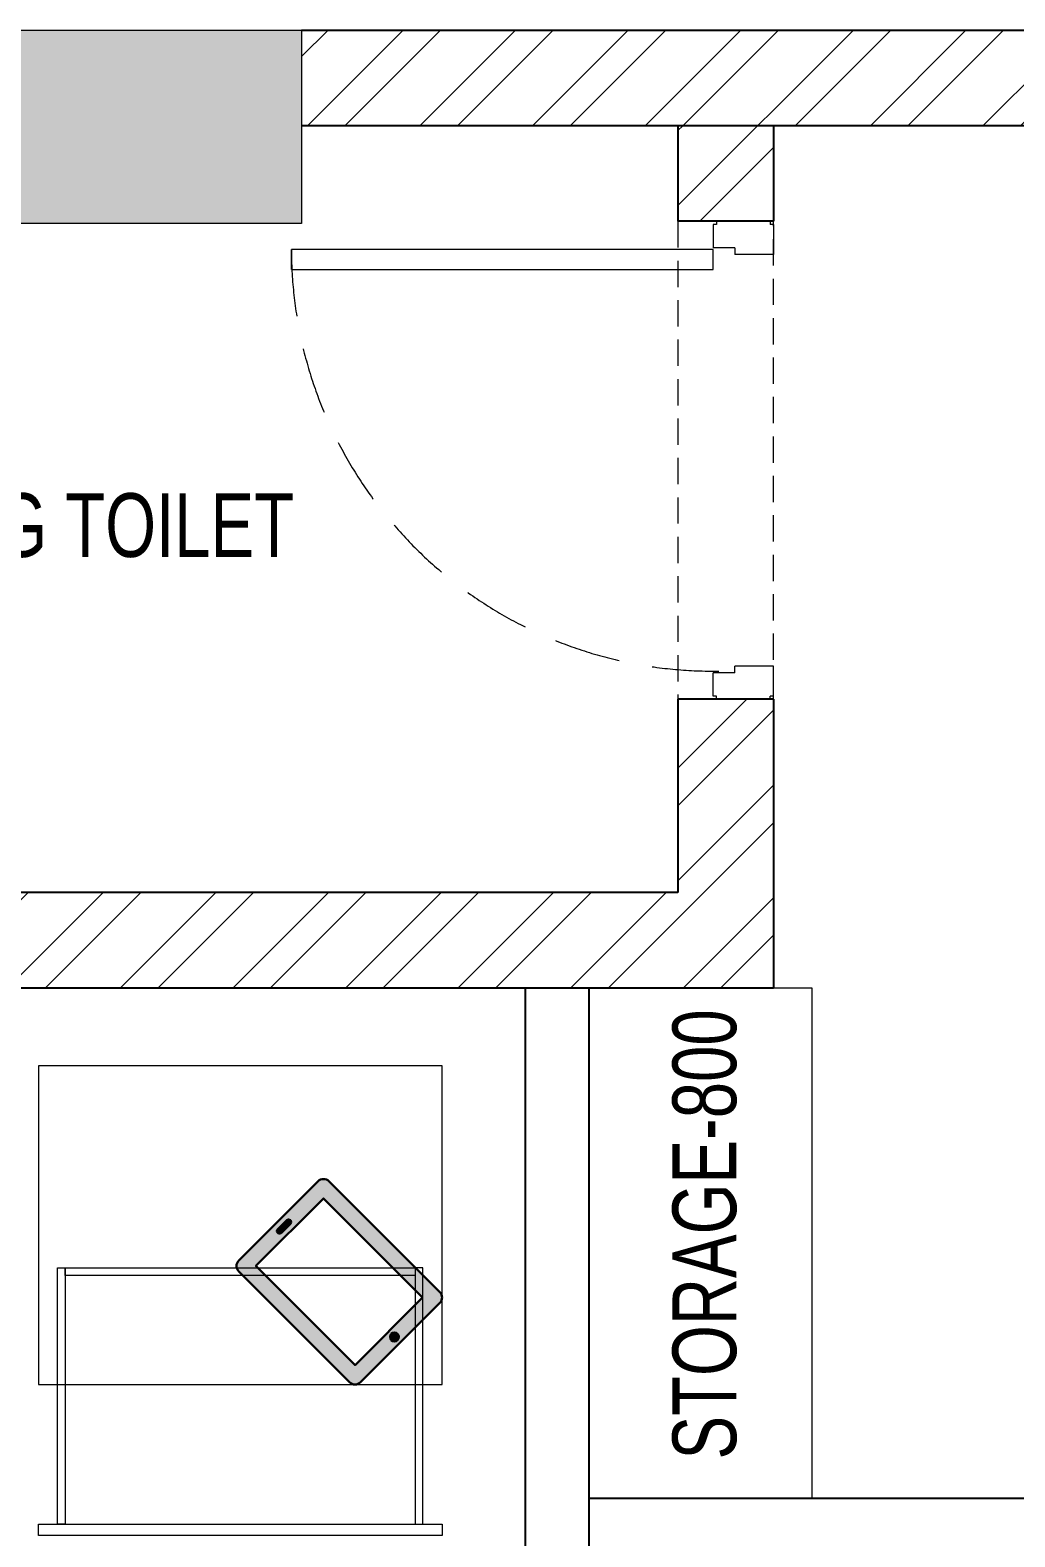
# Model space of a CAD drawing. Header units: feet. Extents: x 9789436 to 9794358, y -6779597 to -6760777.
# Drawn here: x 9790309 to 9791854, y -6763142 to -6760777 of the extents above; entities that cross this region are included whole.
import ezdxf

# ---------------------------------------------------------------- set-up
doc = ezdxf.new("R2010")
doc.units = ezdxf.units.FT
doc.header["$LTSCALE"] = 33
doc.header["$MEASUREMENT"] = 0
doc.linetypes.add('a_p6_plan_L18$0$HIDDEN', pattern=[0.375, 0.25, -0.125])
doc.linetypes.add('HIDDEN2', pattern=[4.7624999999999975, 3.174999999999998, -1.587499999999999])
for name, color, linetype, lineweight in [('A-COL', 243, 'Continuous', 9), ('column hatch', 5, 'Continuous', 0), ('Door', 2, 'Continuous', 13), ('LENS-DIM', 252, 'Continuous', 5), ('LENS-DOOR', 34, 'Continuous', 20), ('LENS-FURNITURE', 13, 'Continuous', 9), ('LENS-PARTITION', 21, 'Continuous', 25), ('LENS-TEXT', 31, 'Continuous', 5), ('LENS_CURTAIN', 5, 'a_p6_plan_L18$0$HIDDEN', 9), ('LK-FF&E WALL', 1, 'Continuous', 9), ('LN-HATCH', 251, 'Continuous', 0)]:
    doc.layers.add(name, color=color, linetype=linetype, lineweight=lineweight)
doc.layers.add('A-WALL', color=1, linetype='Continuous')
doc.styles.add('LK TXT', font='GILC____.TTF', dxfattribs={"height": 100})

# ---------------------------------------------------------------- blocks, each defined once
blk = doc.blocks.new('*U42')
at = {"layer": 'LENS-DOOR'}
for p, q in [((548121.7424194776, 1779235.250802661), (548121.7424194285, 1778573.792470696)), ((548121.7424194776, 1779235.250802661), (548152.9924194783, 1779235.250802661)), ((548152.9924194338, 1778573.792470696), (548152.9924194783, 1779235.250802661)), ((547447.2632527729, 1778568.584137446), (547452.471586084, 1778568.584137432)), ((547447.2632527404, 1778484.13413872), (547447.2632527729, 1778568.584137446)), ((547452.4715860792, 1778573.792470752), (547488.9299194163, 1778573.792470761)), ((547452.471586084, 1778568.584137432), (547452.4715860792, 1778573.792470752)), ((547488.9299194115, 1778539.938304131), (547488.9299194163, 1778573.792470761)), ((548121.7424194285, 1778573.792470696), (548152.9924194338, 1778573.792470696)), ((548192.0549194335, 1778573.792470705), (548155.5965861009, 1778573.792470692)), ((548155.5965860891, 1778539.938304089), (548155.5965861009, 1778573.792470692)), ((548192.0549194335, 1778568.584137381), (548192.0549194335, 1778573.792470705)), ((548197.2632527791, 1778568.58413739), (548192.0549194335, 1778568.584137381)), ((548197.263252749, 1778484.134138664), (548197.2632527791, 1778568.58413739)), ((547488.9299194115, 1778539.938304131), (547499.346586087, 1778539.938304122)), ((547499.3465860802, 1778478.925805381), (547499.346586087, 1778539.938304122)), ((548145.1799194254, 1778478.925805334), (548145.1799194299, 1778539.938304084)), ((548155.5965860891, 1778539.938304089), (548145.1799194299, 1778539.938304084)), ((547447.2632527404, 1778484.13413872), (547452.4715860676, 1778484.13413872)), ((547452.4715860795, 1778478.925805376), (547452.4715860676, 1778484.13413872)), ((547452.4715860795, 1778478.925805376), (547499.3465860802, 1778478.925805381)), ((548192.0549194288, 1778478.92580533), (548145.1799194254, 1778478.925805334)), ((548192.0549194288, 1778478.92580533), (548192.0549194311, 1778484.134138682)), ((548197.263252749, 1778484.134138664), (548192.0549194311, 1778484.134138682))]:
    blk.add_line(p, q, dxfattribs=at)
at = {"layer": 'LENS-DOOR', "color": 7, "linetype": 'HIDDEN2'}
blk.add_ellipse((548152.9924194338, 1778573.792470696), major_axis=(-661.4583333308027, 0.0034431291060411), ratio=0.9999999979146826, start_param=-1.570791121506941, end_param=0.0512086788949202, dxfattribs=at)
blk = doc.blocks.new('A$Ca786b161')
at = {"layer": 'column hatch'}
h = blk.add_hatch(color=8, dxfattribs=at)
h.dxf.hatch_style = 1
h.paths.add_polyline_path([(201.066666662693, -16571.13333333097), (201.066666662693, -16417.93333332799), (0, -16417.93333332799), (0, -16724.33333333023), (201.066666662693, -16724.33333333023)])
h.paths.add_polyline_path([(3571.466666653753, -16443.46666666306), (3009.733333319426, -16443.46666666306), (3009.733333351091, -16724.33333333023), (3571.466666653753, -16724.33333333023)])
h.paths.add_polyline_path([(4921.533333316445, -16417.93333332799), (4720.466666653752, -16417.93333332799), (4720.466666653752, -16724.33333333023), (4921.533333316445, -16724.33333333023)])
h.paths.add_polyline_path([(3596.999999985099, -12536.86666666157), (3290.599999979138, -12536.86666666157), (3290.599999979138, -12843.26666666381), (3596.999999985099, -12843.26666666381)])
h.paths.add_polyline_path([(3750.19999998808, -8681.333333330229), (3443.799999982119, -8681.333333330229), (3443.799999982119, -8987.733333328739), (3750.19999998808, -8987.733333328739)])
h.paths.add_polyline_path([(1605.399999991059, -6536.533333333209), (1324.533333331346, -6536.533333333209), (1324.533333331346, -6817.400000000373), (1605.399999991059, -6817.400000000373)])
h.paths.add_polyline_path([(1605.399999991059, -3906.599999999627), (1299, -3906.599999999627), (1299, -4187.46666666679), (1605.399999991059, -4187.46666666679)])
h.paths.add_polyline_path([(3622.533333316446, 303.2000000011176), (3367.199999988079, 303.2000000011176), (3367.199999988079, -25.53333332948387), (3622.533333316446, -25.53333332948387)])
h.paths.add_polyline_path([(1299, 303.2000000011176), (0, 303.2000000011176), (0, 1.8626451e-09), (1299, 1.8626451e-09)])
at = {"layer": 'LN-HATCH'}
h = blk.add_hatch(dxfattribs=at)
h.set_pattern_fill('ANSI32', color=256, scale=333, angle=180)
h.set_pattern_definition([(225, (-11186338.29759494, 5489029.201225905), (88.29995930067012, -88.29995930067015), []), (225, (-11186397.16423438, 5489029.201225905), (88.29995930067012, -88.29995930067015), [])])
h.paths.add_polyline_path([(4921.533333316445, 303.2000000011176), (3622.533333316446, 303.2000000011176), (3622.533333316446, 102.1333333384245), (4771.533333316445, 102.1333333384245), (4771.533333316445, -16417.93333332799), (4921.533333316445, -16417.93333332799)])
h.paths.add_polyline_path([(3367.199999988079, 303.2000000011176), (1299, 303.2000000011176), (1299, 153.2000000011176), (2039.466666668654, 153.2000000011176), (3367.199999988079, 153.2000000048429)])
h.paths.add_polyline_path([(2039.466666668654, 153.2000000011176), (1889.466666668653, 153.2000000011176), (1889.466666668653, 3.200000000186264), (2039.466666668654, 3.200000001117587)])
h.paths.add_polyline_path([(2039.466666668654, -746.7999999988824), (1889.466666668653, -746.7999999998137), (1889.466666668653, -1050.066666665487), (150, -1050.066666668281), (150, -1200.066666668281), (2039.466666668654, -1200.066666664556)])
h.paths.add_polyline_path([(150, 1.8626451e-09), (0, 1.8626451e-09), (0, -16417.93333332799), (150, -16417.93333332799)])
at = {"layer": 'A-COL'}
for p, q in [((0, 303.2000000011176), (1299, 303.2000000011176)), ((1299, 303.2000000011176), (1299, 1.8626451e-09)), ((1299, 1.8626451e-09), (0, 1.8626451e-09))]:
    blk.add_line(p, q, dxfattribs=at)
at = {"layer": 'A-WALL'}
for p, q in [((1299, 303.2000000011176), (4921.533333316445, 303.2000000011176)), ((2039.466666668654, 153.2000000011176), (1299, 153.2000000011176)), ((1889.466666668653, 153.2000000011176), (1889.466666668653, 3.200000000186264)), ((3367.199999988079, 153.2000000048429), (2039.466666668654, 153.2000000011176)), ((2039.466666668654, 153.2000000011176), (2039.466666668654, 3.200000001117587)), ((2039.466666668654, 3.200000001117587), (1889.466666668653, 3.200000000186264)), ((2039.466666668654, -746.7999999988824), (1889.466666668653, -746.7999999998137)), ((1889.466666668653, -746.7999999998137), (1889.466666668653, -1050.066666665487)), ((2039.466666668654, -746.7999999988824), (2039.466666668654, -1200.066666664556)), ((1889.466666668653, -1050.066666665487), (150, -1050.066666668281)), ((2039.466666668654, -1200.066666664556), (150, -1200.066666668281)), ((2039.466666668654, -1200.066666664556), (150, -1200.066666668281))]:
    blk.add_line(p, q, dxfattribs=at)
at = {"layer": 'LENS_CURTAIN', "ltscale": 5}
blk.add_lwpolyline([(1889.466666668653, -746.7999999998137), (2039.466666668654, -746.7999999998137), (2039.466666666791, 3.200000004842877), (1889.466666666791, 3.200000004842877)], close=True, dxfattribs=at)
at = {"layer": 'Door', "rotation": 90}
blk.add_blockref('*U42', (1780518.392472004, -548194.0632527313), dxfattribs=at)
blk = doc.blocks.new('TRIAL SET CABINET 633x500')
at = {"layer": 'LENS-FURNITURE'}
h = blk.add_hatch(color=9, dxfattribs=at)
h.dxf.hatch_style = 1
edge = h.paths.add_edge_path()
edge.add_line((-8.54246803093703, -981.9670201920668), (115.9083254579454, -857.5162267031847))
edge.add_arc((107.4230440836399, -849.030945328879), 12.00000000009463, 315, 405)
edge.add_line((115.9083254579454, -840.5456639545736), (-58.03994271345434, -666.5973957831737))
edge.add_arc((-66.52522408775982, -675.0826771574792), 12.00000000009463, 45.00000000000002, 135)
edge.add_line((-75.01050546206531, -666.5973957831737), (-199.4612989509478, -791.0481892720562))
edge.add_arc((-190.9760175766423, -799.5334706454303), 11.99999999943607, 135.0000000031442, 225.0000000031442)
edge.add_line((-199.4612989500165, -808.0187520197359), (-25.5130307786167, -981.967020191136))
edge.add_arc((-17.02774940431148, -973.4817388177615), 11.99999999943605, 224.9999999968574, 314.9999999968578)
h.paths.add_polyline_path([(-17.02774940524252, -955.0969625067663), (89.03826777357607, -849.0309453279477), (-66.52522408775982, -693.4674534666119), (-172.5912412665784, -799.5334706454305)], flags=16)
edge = h.paths.add_edge_path(flags=16)
edge.add_line((-138.2965623782947, -741.9042679787381), (-124.1544267544522, -727.7621323548956))
edge.add_arc((-121.3259996296837, -730.5905594796641), 4.000000000031514, 45.00000000000051, 134.9999999999996, ccw=False)
edge.add_arc((-121.3259996296838, -730.5905594796641), 4.000000000031584, -45.000000000000625, 44.999999999999375, ccw=False)
edge.add_line((-118.4975725049153, -733.4189866044327), (-132.6397081287578, -747.561122228275))
edge.add_arc((-135.4681352535263, -744.7326951035067), 4.000000000031524, 225.0000000000006, 314.99999999999966, ccw=False)
edge.add_arc((-135.4681352535261, -744.7326951035066), 4.000000000031665, 135.0000000000006, 225.0000000000006, ccw=False)
edge = h.paths.add_edge_path(flags=16)
edge.add_arc((44.84409394953398, -910.9027886827243), 7, 0, 360)
at = {"layer": 'LENS-FURNITURE', "lineweight": 0}
h = blk.add_hatch(dxfattribs=at)
h.set_pattern_fill('ANSI31', color=252, scale=10, angle=405)
h.set_pattern_definition([(90, (-3772352.875833935, -3684050.327587578), (-1.25, 2e-16), [])])
edge = h.paths.add_edge_path()
edge.add_line((-138.2965623782947, -741.9042679787381), (-124.1544267544522, -727.7621323548956))
edge.add_arc((-121.3259996296837, -730.5905594796641), 4.000000000031514, 45.00000000000051, 134.9999999999996, ccw=False)
edge.add_arc((-121.3259996296838, -730.5905594796641), 4.000000000031584, -45.000000000000625, 44.999999999999375, ccw=False)
edge.add_line((-118.4975725049153, -733.4189866044327), (-132.6397081287578, -747.561122228275))
edge.add_arc((-135.4681352535263, -744.7326951035067), 4.000000000031524, 225.0000000000006, 314.99999999999966, ccw=False)
edge.add_arc((-135.4681352535261, -744.7326951035066), 4.000000000031665, 135.0000000000006, 225.0000000000006, ccw=False)
edge = h.paths.add_edge_path()
edge.add_arc((44.84409394953398, -910.9027886827243), 7, 0, 360)
at = {"layer": 'LENS-FURNITURE'}
blk.add_lwpolyline([(119.4230440827086, -352.4817388160154), (119.4230440827086, -985.4817388160156), (-380.5769559172913, -985.4817388160156), (-380.5769559172913, -352.4817388160154)], close=True, dxfattribs=at)
at = {"layer": 'LENS-FURNITURE', "color": 146}
for points in [[(338.5359051078558, -352.4817388160154), (338.5359051078558, -985.4817388160156), (356.5359051078559, -985.4817388160156), (356.5359051078559, -352.4817388160154)], [(-63.4640948921442, -382.4817388160154), (-63.4640948921442, -394.4817388160154), (338.5359051078558, -394.4817388160154), (338.5359051078558, -382.4817388160154)], [(-63.4640948921442, -394.4817388160154), (-63.4640948921442, -943.4817388160153), (-51.4640948921442, -943.4817388160153), (-51.4640948921442, -394.4817388160154)], [(-63.4640948921442, -955.4817388160152), (-63.4640948921442, -943.4817388160153), (338.5359051078558, -943.4817388160153), (338.5359051078558, -955.4817388160152)]]:
    blk.add_lwpolyline(points, close=True, dxfattribs=at)
at = {"layer": 'LENS-FURNITURE', "color": 18, "lineweight": 30}
for points in [[(-8.54246803093703, -981.9670201920668), (115.9083254579454, -857.5162267031847, 0.4142135623730951), (115.9083254579454, -840.5456639545736), (-58.03994271345434, -666.5973957831737, 0.4142135623730951), (-75.01050546206531, -666.5973957831737), (-199.4612989509478, -791.0481892720562, 0.4142135623730951), (-199.4612989500165, -808.0187520197359), (-25.51303077861669, -981.967020191136, 0.4142135623730951)], [(-138.2965623782947, -741.9042679787381), (-124.1544267544522, -727.7621323548956, -0.4142135623730951), (-118.4975725049153, -727.7621323548956), (-118.4975725049153, -727.7621323548956, -0.4142135623730951), (-118.4975725049153, -733.4189866044327), (-132.6397081287578, -747.561122228275, -0.4142135623730951), (-138.2965623782947, -747.561122228275), (-138.2965623782947, -747.561122228275, -0.4142135623730951)]]:
    blk.add_lwpolyline(points, format="xyb", close=True, dxfattribs=at)
blk.add_lwpolyline([(-17.02774940524252, -955.0969625067663), (89.03826777357607, -849.0309453279477), (-66.52522408775982, -693.4674534666119), (-172.5912412665784, -799.5334706454305)], close=True, dxfattribs=at)
blk.add_circle((44.84409394953398, -910.9027886827243), 7, dxfattribs=at)

msp = doc.modelspace()

# ---------------------------------------------------------------- linework, layer by layer
at = {"layer": 'LENS-PARTITION'}
for points in [[(9791086.144234668, -6763931.1068578), (9791186.144234668, -6763931.1068578), (9791186.144234665, -6762280.640191112), (9791086.144234668, -6762280.640191112)], [(9791186.144234668, -6763080.640191112), (9791891.544234658, -6763080.640191112), (9791891.544234658, -6763180.640191111), (9791186.144234668, -6763180.640191111)]]:
    msp.add_lwpolyline(points, close=True, dxfattribs=at)
at = {"layer": 'LK-FF&E WALL'}
msp.add_lwpolyline([(9791536.144234665, -6762280.640191111), (9791186.144234665, -6762280.640191111), (9791186.144234668, -6763080.640191112), (9791536.144234667, -6763080.640191112)], close=True, dxfattribs=at)

# ---------------------------------------------------------------- block references
at = {"layer": 'LENS-DIM', "color": 2}
msp.add_blockref('A$Ca786b161', (9789436.144234665, -6761080.573524447), dxfattribs=at)
at = {"layer": 'LENS-FURNITURE', "xscale": -1, "rotation": 90}
msp.add_blockref('TRIAL SET CABINET 633x500', (9789970.068003569, -6762783.035187846), dxfattribs=at)

# ---------------------------------------------------------------- texts
at = {"layer": 'LENS-TEXT', "color": 0, "linetype": 'Continuous', "ltscale": 3, "insert": (9790290.53421167, -6761554.692511319), "char_height": 100, "attachment_point": 5, "style": 'LK TXT'}
msp.add_mtext_dynamic_manual_height_columns('EXISTING TOILET', width=1099.486866972408, gutter_width=0.9999999999999992, heights=[0], dxfattribs=at)
at = {"layer": 'LENS-TEXT', "color": 0, "linetype": 'Continuous', "ltscale": 3, "insert": (9791367.68972209, -6762666.911716074), "char_height": 100, "attachment_point": 5, "rotation": 89.99999999999989, "style": 'LK TXT'}
msp.add_mtext_dynamic_manual_height_columns('STORAGE-800', width=1099.486866972408, gutter_width=0.9999999999999992, heights=[0], dxfattribs=at)

doc.saveas('drawing.dxf')
